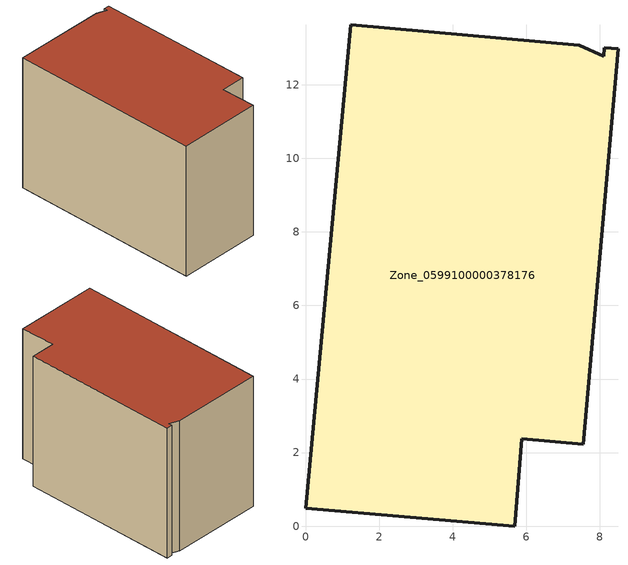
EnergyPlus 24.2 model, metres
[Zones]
Zone_0599100000378176
 floor ground (C_G): 5.7,0 0,0.48 1.23,13.63 7.44,13.07 8.11,12.77 8.13,13.01 8.5,12.98 7.55,2.23 5.88,2.38 z0
 wall outside (C_F): 7.55,2.23 8.5,12.98 8.13,13.01 8.11,12.77 7.44,13.07 1.23,13.63 0,0.48 5.7,0 5.88,2.38 7.55,2.23 z0:9.24
 roof outside (C_R): 8.11,12.77 7.44,13.07 1.23,13.63 0,0.48 5.7,0 5.88,2.38 7.55,2.23 8.5,12.98 8.13,13.01 z9.24
[BUILDING]
Pand.0599100000378176: North Axis=0; Terrain=City; Loads Convergence Tolerance Value=0.04; Temperature Convergence Tolerance Value=0.4; Solar Distribution=FullExterior; Maximum Number of Warmup Days=25; Minimum Number of Warmup Days=1
[Site:Location]
Rotterdam.The.Hague.AP_ZH_NLD Design_Conditions: Latitude=51.96; Longitude=4.45; Time Zone=1; Elevation=-4.5
[SITE:GROUNDTEMPERATURE:BUILDINGSURFACE]
18, 18, 18, 18, 18, 18, 18, 18, 18, 18, 18, 18
[MATERIAL] Thermal Absorptance=0.9; Solar Absorptance=0.7; Visible Absorptance=0.7
Name | Roughness | Thickness | Conductivity | Density | Specific Heat
G.TI.1992-2005 | MediumSmooth | 0.15 | 0.06 | 540 | 1210
F.TI.1992-2005 | Rough | 0.3 | 0.12 | 1920 | 840
R.TI.1992-2005 | MediumRough | 0.2 | 0.08 | 1500 | 1000
[CONSTRUCTION]
C_G: G.TI.1992-2005
C_F: F.TI.1992-2005
C_R: R.TI.1992-2005
[ZONE]
Zone_0599100000378176: Type=1; Multiplier=1; Ceiling Height=Autocalculate; Volume=Autocalculate; Floor Area=autocalculate; Part of Total Floor Area=Yes
[ZONEINFILTRATION:DESIGNFLOWRATE]
Infil_Zone_0599100000378176: Zone or ZoneList or Space or SpaceList=Zone_0599100000378176; Schedule=AlwaysOn; Design Flow Rate Calculation Method=Flow/Area; Flow Rate per Floor Area=0.0015; Constant Term Coefficient=1; Temperature Term Coefficient=0; Velocity Term Coefficient=0; Velocity Squared Term Coefficient=0
[HVACTEMPLATE:ZONE:IDEALLOADSAIRSYSTEM]
Zone_0599100000378176: Maximum Heating Supply Air Temperature=50; Minimum Cooling Supply Air Temperature=13; Maximum Heating Supply Air Humidity Ratio=0.0156; Minimum Cooling Supply Air Humidity Ratio=0.0077; Heating Limit=NoLimit; Cooling Limit=NoLimit; Dehumidification Control Type=ConstantSensibleHeatRatio; Cooling Sensible Heat Ratio=0.7; Dehumidification Setpoint=60; Humidification Control Type=None; Humidification Setpoint=30; Outdoor Air Method=None; Outdoor Air Flow Rate per Person=0.00944; Outdoor Air Flow Rate per Zone Floor Area=0; Outdoor Air Flow Rate per Zone=0; Demand Controlled Ventilation Type=None; Outdoor Air Economizer Type=NoEconomizer; Heat Recovery Type=None; Sensible Heat Recovery Effectiveness=0.7; Latent Heat Recovery Effectiveness=0.65
[ZONECONTROL:THERMOSTAT]
ThermostatControl_Zone_0599100000378176: Zone or ZoneList=Zone_0599100000378176; Control Type Schedule=DualSetpointControlType; Control 1=Thermostat_Zone_0599100000378176; Temperature Difference Between Cutout And Setpoint=0
[THERMOSTATSETPOINT:DUALSETPOINT]
Thermostat_Zone_0599100000378176: Heating Setpoint Temperature Schedule=HeatingSetpoint_Zone_0599100000378176; Cooling Setpoint Temperature Schedule=CoolingSetpoint_Zone_0599100000378176
[SCHEDULE:COMPACT]
HeatingSetpoint_Zone_0599100000378176: Through: 12/31, For: AllDays, Until: 24:00, 21
CoolingSetpoint_Zone_0599100000378176: Through: 12/31, For: AllDays, Until: 24:00, 24
DualSetpointControlType: Through: 12/31, For: AllDays, Until: 24:00, 4
AlwaysOn: Through: 12/31, For: AllDays, Until: 24:00, 1
